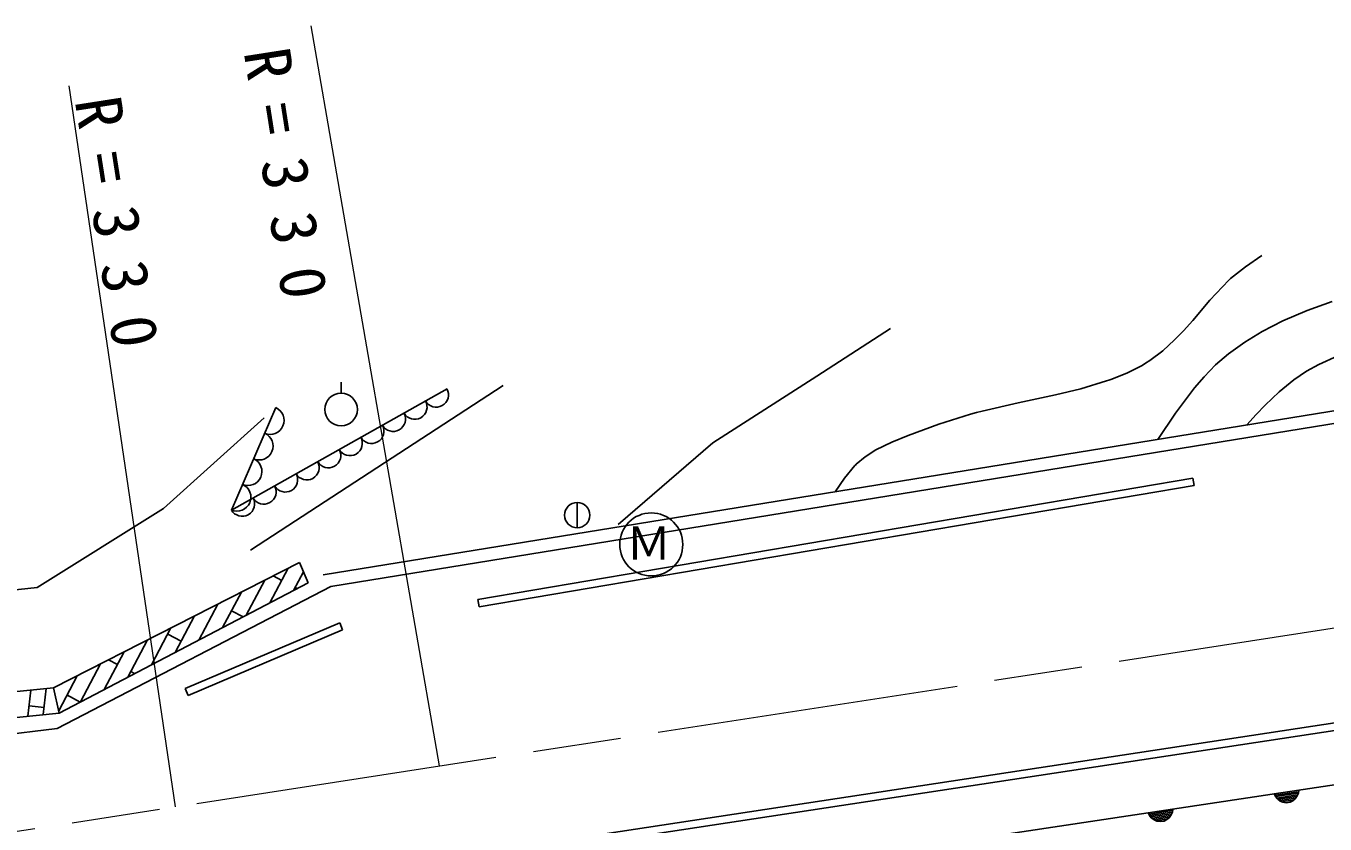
# Model space of a CAD drawing. Units: millimetres, scale not verified. Extents: x -1250 to 680000, y -1250 to 380000.
# Drawn here: x 475890 to 527384, y 285910 to 317531 of the extents above; entities that cross this region are included whole.
import ezdxf
from ezdxf.enums import TextEntityAlignment as Align

# ---------------------------------------------------------------- set-up
doc = ezdxf.new("R2010")
doc.units = ezdxf.units.MM
doc.header["$LTSCALE"] = 1000
doc.linetypes.add('CHAIN', pattern=[18.5, 12, -1.5, 3.5, -1.5])
for name, color, linetype, lineweight in [('M-BGD', 7, 'Continuous', 25), ('M-BGD-EXST', 7, 'Continuous', 25), ('M-BMK', 2, 'CHAIN', 13), ('M-BMK-HTXT', 7, 'Continuous', 13), ('M-BMK-OTRS', 5, 'Continuous', 25), ('M-STR-HTXT', 7, 'Continuous', 13), ('M-STR-STR3', 7, 'Continuous', 25)]:
    doc.layers.add(name, color=color, linetype=linetype, lineweight=lineweight)
doc.styles.add('ＭＳ ゴシック', font='')
doc.styles.get('ＭＳ ゴシック').set_extended_font_data('MS Gothic')

msp = doc.modelspace()

# ---------------------------------------------------------------- linework, layer by layer
at = {"layer": 'M-BGD'}
for p, q in [((523636, 307521), (524227, 307991)), ((524227, 307991), (524879, 308442)), ((560912, 307666), (487668, 295779)), ((522821, 306672), (523571, 307463)), ((523571, 307463), (523603, 307492)), ((523603, 307492), (523636, 307521)), ((522139, 305864), (522821, 306672)), ((526675, 306261), (527663, 306618)), ((525711, 305848), (526675, 306261)), ((507242, 303654), (510165, 305541)), ((521424, 305090), (521774, 305452)), ((521774, 305452), (522139, 305864)), ((524204, 305009), (524888, 305426)), ((524888, 305426), (525711, 305848)), ((520952, 304661), (521424, 305090)), ((523560, 304542), (524204, 305009)), ((520444, 304280), (520952, 304661)), ((523046, 304099), (523560, 304542)), ((527893, 304464), (527134, 304116)), ((519527, 303778), (520130, 304084)), ((520130, 304084), (520274, 304171)), ((520274, 304171), (520444, 304280)), ((522588, 303634), (523046, 304099)), ((526651, 303847), (526146, 303511)), ((527134, 304116), (526651, 303847)), ((488382, 302980), (488382, 303422)), ((503122, 301007), (507242, 303654)), ((517703, 303156), (518728, 303466)), ((518728, 303466), (518813, 303495)), ((518813, 303495), (518897, 303525)), ((518897, 303525), (519527, 303778)), ((522207, 303193), (522588, 303634)), ((526146, 303511), (525560, 303033)), ((484034, 298351), (492580, 303156)), ((484788, 296757), (494801, 303289)), ((515220, 302599), (516706, 302918)), ((516706, 302918), (517703, 303156)), ((521457, 302194), (522207, 303193)), ((525560, 303033), (525013, 302505)), ((484034, 298351), (485789, 302408)), ((513564, 302212), (513796, 302273)), ((513796, 302273), (515220, 302599)), ((525013, 302505), (524661, 302135)), ((481338, 298410), (485330, 302006)), ((512070, 301751), (513332, 302148)), ((513332, 302148), (513564, 302212)), ((520751, 301149), (521457, 302194)), ((524661, 302135), (524280, 301721)), ((510209, 301043), (510866, 301309)), ((510866, 301309), (512070, 301751)), ((499370, 297784), (503122, 301007)), ((509153, 300460), (509579, 300733)), ((509579, 300733), (510209, 301043)), ((508804, 300168), (509153, 300460)), ((508337, 299617), (508748, 300112)), ((508748, 300112), (508766, 300130)), ((508766, 300130), (508804, 300168)), ((507971, 299074), (508337, 299617)), ((476339, 295281), (481338, 298410)), ((497742, 298649), (497742, 297649)), ((472635, 294885), (476339, 295281))]:
    msp.add_line(p, q, dxfattribs=at)
for centre, radius in [((488382, 302334), 646), ((497742, 298149), 500)]:
    msp.add_circle(centre, radius, dxfattribs=at)
for centre, radius, start, end in [((492152, 302916), 490, 209.3486, 29.3486), ((485570, 301901), 553, 246.6055, 66.6055), ((491298, 302436), 490, 209.3486, 29.3486), ((490443, 301955), 490, 209.3486, 29.3486), ((485131, 300887), 553, 246.6055, 66.6055), ((489589, 301475), 490, 209.3486, 29.3486), ((487880, 300514), 490, 209.3486, 29.3486), ((488734, 300994), 490, 209.3486, 29.3486), ((484692, 299873), 552, 246.6055, 66.6055), ((487025, 300033), 490, 209.3486, 29.3486), ((486171, 299553), 490, 209.3486, 29.3486), ((484254, 298858), 553, 246.6055, 66.6055), ((485316, 299072), 490, 209.3486, 29.3486), ((484462, 298592), 490, 209.3486, 29.3486)]:
    msp.add_arc(centre, radius, start, end, dxfattribs=at)
at = {"layer": 'M-BGD-EXST'}
msp.add_circle((500677, 296989), 1250, dxfattribs=at)
at = {"layer": 'M-BMK'}
msp.add_line((464377, 283901), (561567, 298902), dxfattribs=at)
at = {"layer": 'M-BMK-OTRS'}
for p, q in [((560991, 307176), (487978, 295327)), ((487978, 295327), (477121, 289700)), ((478394, 280050), (563328, 292810)), ((477121, 289700), (425331, 283190)), ((525363, 287106), (526352, 287255)), ((525420, 286994), (525363, 287106)), ((525411, 287053), (526321, 287190)), ((525494, 286903), (525420, 286994)), ((526310, 287127), (525440, 286997)), ((525469, 286940), (526299, 287065)), ((525608, 286820), (525494, 286903)), ((526249, 286997), (525537, 286890)), ((525605, 286839), (526198, 286928)), ((526108, 286854), (525713, 286795)), ((526111, 286834), (525999, 286777)), ((526201, 286909), (526111, 286834)), ((526285, 287022), (526201, 286909)), ((526330, 287130), (526285, 287022)), ((526352, 287255), (526330, 287130)), ((520367, 286356), (521356, 286504)), ((520424, 286243), (520367, 286356)), ((520415, 286302), (521325, 286439)), ((521314, 286377), (520444, 286246)), ((520472, 286189), (521303, 286314)), ((521334, 286380), (521289, 286272)), ((521356, 286504), (521334, 286380)), ((525716, 286775), (525608, 286820)), ((525840, 286753), (525716, 286775)), ((525999, 286777), (525840, 286753)), ((520498, 286153), (520424, 286243)), ((520612, 286069), (520498, 286153)), ((521253, 286246), (520541, 286139)), ((520609, 286089), (521202, 286178)), ((520720, 286024), (520612, 286069)), ((521112, 286104), (520717, 286044)), ((520844, 286003), (520720, 286024)), ((521003, 286026), (520844, 286003)), ((521115, 286084), (521003, 286026)), ((521205, 286158), (521115, 286084)), ((521289, 286272), (521205, 286158))]:
    msp.add_line(p, q, dxfattribs=at)
at = {"layer": 'M-STR-HTXT'}
for p, q in [((492286, 288209), (487191, 317531)), ((481813, 286592), (477598, 315161))]:
    msp.add_line(p, q, dxfattribs=at)
at = {"layer": 'M-STR-STR3'}
for p, q in [((493805, 294807), (522142, 299613)), ((493855, 294512), (522193, 299317)), ((522142, 299613), (522193, 299317)), ((476985, 291303), (486726, 296274)), ((486726, 296274), (487076, 295464)), ((485358, 295576), (484619, 294181)), ((486289, 296051), (485558, 294671)), ((485690, 295746), (486031, 295565)), ((486888, 295900), (486496, 295161)), ((487076, 295464), (477206, 290308)), ((478696, 282470), (562909, 295245)), ((484428, 295101), (483681, 293691)), ((486561, 295284), (486646, 295239)), ((478741, 282174), (562954, 294948)), ((483497, 294626), (482742, 293200)), ((493855, 294512), (493805, 294807)), ((482567, 294152), (481804, 292710)), ((484035, 294359), (484494, 294115)), ((481637, 293677), (480865, 292220)), ((482202, 291279), (488325, 293880)), ((482320, 291003), (488443, 293604)), ((488325, 293880), (488443, 293604)), ((480706, 293202), (479927, 291729)), ((481508, 293434), (482038, 293153)), ((478394, 280050), (563328, 292810)), ((479776, 292727), (478988, 291239)), ((478846, 292252), (478050, 290749)), ((479161, 292413), (479512, 292228)), ((477915, 291777), (477186, 290399)), ((480042, 291947), (480191, 291868)), ((473029, 290920), (476985, 291303)), ((476081, 291215), (475965, 290182)), ((476691, 291274), (476576, 290244)), ((477206, 290308), (476985, 291303)), ((476985, 291303), (477206, 290308)), ((477515, 291022), (478040, 290744)), ((482320, 291003), (482202, 291279)), ((476011, 290587), (476607, 290520)), ((478040, 290744), (478045, 290741)), ((477206, 290308), (473108, 289890))]:
    msp.add_line(p, q, dxfattribs=at)

# ---------------------------------------------------------------- texts
at = {"layer": 'M-BGD-EXST', "style": 'ＭＳ ゴシック'}
msp.add_text('Ｍ', height=1320, dxfattribs=at).set_placement((499677, 295989), align=Align.BOTTOM_LEFT)
at = {"layer": 'M-BMK-HTXT', "char_height": 1833, "attachment_point": 7, "rotation": 278.9, "style": 'ＭＳ ゴシック'}
for insert in [(484488, 316504), (477791, 314575)]:
    msp.add_mtext('\\T1.76;R=330', dxfattribs=dict(at, insert=insert))

doc.saveas('drawing.dxf')
